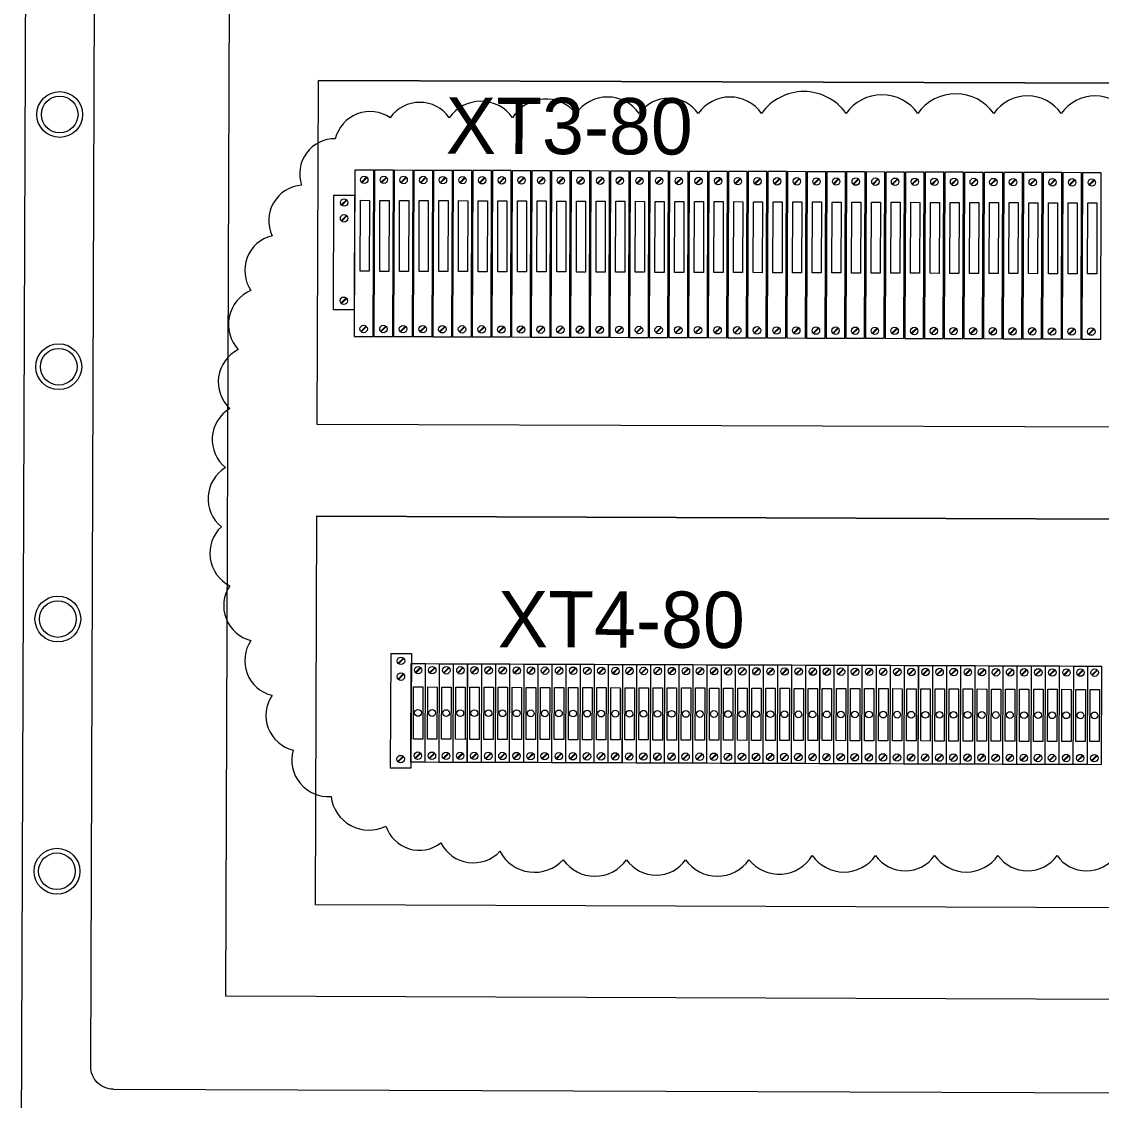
# Model space of a CAD drawing. Header units: millimetres. Extents: x 32721 to 103787, y 57624 to 127312.
# Drawn here: x 42844.7 to 43082.6, y 65146.8 to 65384.5 of the extents above; entities that cross this region are included whole.
import ezdxf

# ---------------------------------------------------------------- set-up
doc = ezdxf.new("R2010")
doc.units = ezdxf.units.MM
doc.header["$LTSCALE"] = 10
doc.layers.add('1轮廓实线层', color=7, linetype='Continuous', lineweight=18)
doc.layers.add('6文字层', color=3, linetype='Continuous', lineweight=18)
doc.styles.add('样式 1', font='SIMYOU.TTF', dxfattribs={"width": 0.75})

msp = doc.modelspace()

# ---------------------------------------------------------------- linework, layer by layer
at = {"layer": '1轮廓实线层'}
for p, q in [((42889.69, 65169.7), (42890.89, 65502.52)), ((42909.86, 65295.74), (42910.13, 65371.55)), ((43285.87, 65370.2), (42910.13, 65371.55)), ((42910.13, 65371.55), (43488.54, 65369.46)), ((43285.6, 65294.38), (42909.86, 65295.74)), ((43488.27, 65293.65), (42909.86, 65295.74)), ((42909.48, 65189.84), (42909.78, 65275.52)), ((43285.53, 65274.17), (42909.78, 65275.52)), ((42909.78, 65275.52), (43488.19, 65273.44)), ((43487.88, 65187.75), (42909.48, 65189.84)), ((43507.52, 65167.47), (42889.69, 65169.7)), ((42864.96, 65149.2), (43532.1, 65146.79))]:
    msp.add_line(p, q, dxfattribs=at)
at = {"layer": '1轮廓实线层', "lineweight": 13}
for p, q in [((42918.14, 65351.78), (42918.01, 65315.14)), ((42922.28, 65351.76), (42918.14, 65351.78)), ((42922.15, 65315.12), (42922.28, 65351.76)), ((42922.47, 65351.76), (42922.34, 65315.12)), ((42926.61, 65351.75), (42922.47, 65351.76)), ((42926.48, 65315.11), (42926.61, 65351.75)), ((42926.8, 65351.75), (42926.67, 65315.11)), ((42930.95, 65351.73), (42926.8, 65351.75)), ((42930.81, 65315.09), (42930.95, 65351.73)), ((42931.13, 65351.73), (42931, 65315.09)), ((42935.28, 65351.72), (42931.13, 65351.73)), ((42935.14, 65315.08), (42935.28, 65351.72)), ((42935.46, 65351.72), (42935.33, 65315.07)), ((42939.61, 65351.7), (42935.46, 65351.72)), ((42939.48, 65315.06), (42939.61, 65351.7)), ((42939.8, 65351.7), (42939.66, 65315.06)), ((42943.94, 65351.69), (42939.8, 65351.7)), ((42943.81, 65315.04), (42943.94, 65351.69)), ((42944.13, 65351.69), (42944, 65315.04)), ((42948.27, 65351.67), (42944.13, 65351.69)), ((42948.14, 65315.03), (42948.27, 65351.67)), ((42948.46, 65351.67), (42948.33, 65315.03)), ((42952.6, 65351.66), (42948.46, 65351.67)), ((42952.47, 65315.01), (42952.6, 65351.66)), ((42952.79, 65351.65), (42952.66, 65315.01)), ((42956.93, 65351.64), (42952.79, 65351.65)), ((42956.8, 65315), (42956.93, 65351.64)), ((42957.12, 65351.64), (42956.99, 65315)), ((42961.27, 65351.62), (42957.12, 65351.64)), ((42961.13, 65314.98), (42961.27, 65351.62)), ((42961.45, 65351.62), (42961.32, 65314.98)), ((42965.6, 65351.61), (42961.45, 65351.62)), ((42965.47, 65314.97), (42965.6, 65351.61)), ((42965.79, 65351.61), (42965.65, 65314.97)), ((42969.93, 65351.59), (42965.79, 65351.61)), ((42969.8, 65314.95), (42969.93, 65351.59)), ((42970.12, 65351.59), (42969.98, 65314.95)), ((42974.26, 65351.58), (42970.12, 65351.59)), ((42974.13, 65314.93), (42974.26, 65351.58)), ((42974.45, 65351.58), (42974.32, 65314.93)), ((42978.59, 65351.56), (42974.45, 65351.58)), ((42978.46, 65314.92), (42978.59, 65351.56)), ((42978.78, 65351.56), (42978.65, 65314.92)), ((42982.92, 65351.55), (42978.78, 65351.56)), ((42982.79, 65314.9), (42982.92, 65351.55)), ((42983.11, 65351.55), (42982.98, 65314.9)), ((42987.26, 65351.53), (42983.11, 65351.55)), ((42987.12, 65314.89), (42987.26, 65351.53)), ((42987.44, 65351.53), (42987.31, 65314.89)), ((42991.59, 65351.51), (42987.44, 65351.53)), ((42991.46, 65314.87), (42991.59, 65351.51)), ((42991.77, 65351.51), (42991.64, 65314.87)), ((42995.92, 65351.5), (42991.77, 65351.51)), ((42995.79, 65314.86), (42995.92, 65351.5)), ((42996.11, 65351.5), (42995.97, 65314.86)), ((43000.25, 65351.48), (42996.11, 65351.5)), ((43000.12, 65314.84), (43000.25, 65351.48)), ((43000.44, 65351.48), (43000.31, 65314.84)), ((43004.58, 65351.47), (43000.44, 65351.48)), ((43004.45, 65314.83), (43004.58, 65351.47)), ((43004.77, 65351.47), (43004.64, 65314.82)), ((43008.91, 65351.45), (43004.77, 65351.47)), ((43008.78, 65314.81), (43008.91, 65351.45)), ((43009.1, 65351.45), (43008.97, 65314.81)), ((43013.25, 65351.44), (43009.1, 65351.45)), ((43013.11, 65314.79), (43013.25, 65351.44)), ((43013.43, 65351.44), (43013.3, 65314.79)), ((43017.58, 65351.42), (43013.43, 65351.44)), ((43017.44, 65314.78), (43017.58, 65351.42)), ((43017.76, 65351.42), (43017.63, 65314.78)), ((43021.91, 65351.4), (43017.76, 65351.42)), ((43021.78, 65314.76), (43021.91, 65351.4)), ((43022.1, 65351.4), (43021.96, 65314.76)), ((43026.24, 65351.39), (43022.1, 65351.4)), ((43026.11, 65314.75), (43026.24, 65351.39)), ((43026.43, 65351.39), (43026.29, 65314.75)), ((43030.57, 65351.37), (43026.43, 65351.39)), ((43030.44, 65314.73), (43030.57, 65351.37)), ((43030.76, 65351.37), (43030.63, 65314.73)), ((43034.9, 65351.36), (43030.76, 65351.37)), ((43034.77, 65314.72), (43034.9, 65351.36)), ((43035.09, 65351.36), (43034.96, 65314.72)), ((43039.23, 65351.34), (43035.09, 65351.36)), ((43039.1, 65314.7), (43039.23, 65351.34)), ((43039.42, 65351.34), (43039.29, 65314.7)), ((43043.57, 65351.33), (43039.42, 65351.34)), ((43043.43, 65314.68), (43043.57, 65351.33)), ((43043.75, 65351.33), (43043.62, 65314.68)), ((43047.9, 65351.31), (43043.75, 65351.33)), ((43047.77, 65314.67), (43047.9, 65351.31)), ((43048.09, 65351.31), (43047.95, 65314.67)), ((43052.23, 65351.3), (43048.09, 65351.31)), ((43052.1, 65314.65), (43052.23, 65351.3)), ((43052.42, 65351.29), (43052.28, 65314.65)), ((43056.56, 65351.28), (43052.42, 65351.29)), ((43056.43, 65314.64), (43056.56, 65351.28)), ((43056.75, 65351.28), (43056.62, 65314.64)), ((43060.89, 65351.26), (43056.75, 65351.28)), ((43060.76, 65314.62), (43060.89, 65351.26)), ((43061.08, 65351.26), (43060.95, 65314.62)), ((43065.22, 65351.25), (43061.08, 65351.26)), ((43065.09, 65314.61), (43065.22, 65351.25)), ((43065.41, 65351.25), (43065.28, 65314.61)), ((43069.56, 65351.23), (43065.41, 65351.25)), ((43069.42, 65314.59), (43069.56, 65351.23)), ((43069.78, 65351.23), (43069.64, 65314.59)), ((43073.92, 65351.22), (43069.78, 65351.23)), ((43073.79, 65314.58), (43073.92, 65351.22)), ((43074.11, 65351.22), (43073.97, 65314.57)), ((43078.25, 65351.2), (43074.11, 65351.22)), ((43078.12, 65314.56), (43078.25, 65351.2)), ((43078.44, 65351.2), (43078.31, 65314.56)), ((43082.58, 65351.19), (43078.44, 65351.2)), ((43082.45, 65314.54), (43082.58, 65351.19)), ((42919.57, 65349.12), (42920.73, 65350.27)), ((42919.67, 65349.01), (42920.84, 65350.17)), ((42923.9, 65349.1), (42925.07, 65350.26)), ((42924, 65349), (42925.17, 65350.15)), ((42928.23, 65349.08), (42929.4, 65350.24)), ((42928.33, 65348.98), (42929.5, 65350.14)), ((42932.56, 65349.07), (42933.73, 65350.23)), ((42932.67, 65348.97), (42933.83, 65350.12)), ((42936.9, 65349.05), (42938.06, 65350.21)), ((42937, 65348.95), (42938.16, 65350.11)), ((42941.23, 65349.04), (42942.39, 65350.19)), ((42941.33, 65348.93), (42942.49, 65350.09)), ((42945.56, 65349.02), (42946.72, 65350.18)), ((42945.66, 65348.92), (42946.83, 65350.08)), ((42949.89, 65349.01), (42951.06, 65350.16)), ((42949.99, 65348.9), (42951.16, 65350.06)), ((42954.22, 65348.99), (42955.39, 65350.15)), ((42954.32, 65348.89), (42955.49, 65350.05)), ((42958.55, 65348.97), (42959.72, 65350.13)), ((42958.65, 65348.87), (42959.82, 65350.03)), ((42962.88, 65348.96), (42964.05, 65350.12)), ((42962.99, 65348.86), (42964.15, 65350.01)), ((42967.22, 65348.94), (42968.38, 65350.1)), ((42967.32, 65348.84), (42968.48, 65350)), ((42971.55, 65348.93), (42972.71, 65350.08)), ((42971.65, 65348.83), (42972.82, 65349.98)), ((42975.88, 65348.91), (42977.05, 65350.07)), ((42975.98, 65348.81), (42977.15, 65349.97)), ((42980.21, 65348.9), (42981.38, 65350.05)), ((42980.31, 65348.79), (42981.48, 65349.95)), ((42984.54, 65348.88), (42985.71, 65350.04)), ((42984.64, 65348.78), (42985.81, 65349.94)), ((42988.87, 65348.87), (42990.04, 65350.02)), ((42988.98, 65348.76), (42990.14, 65349.92)), ((42993.21, 65348.85), (42994.37, 65350.01)), ((42993.31, 65348.75), (42994.47, 65349.9)), ((42997.54, 65348.83), (42998.7, 65349.99)), ((42997.64, 65348.73), (42998.8, 65349.89)), ((43001.87, 65348.82), (43003.03, 65349.98)), ((43001.97, 65348.72), (43003.14, 65349.87)), ((43006.2, 65348.8), (43007.37, 65349.96)), ((43006.3, 65348.7), (43007.47, 65349.86)), ((43010.53, 65348.79), (43011.7, 65349.94)), ((43010.63, 65348.68), (43011.8, 65349.84)), ((43014.86, 65348.77), (43016.03, 65349.93)), ((43014.97, 65348.67), (43016.13, 65349.83)), ((43019.2, 65348.76), (43020.36, 65349.91)), ((43019.3, 65348.65), (43020.46, 65349.81)), ((43023.53, 65348.74), (43024.69, 65349.9)), ((43023.63, 65348.64), (43024.79, 65349.8)), ((43027.86, 65348.72), (43029.02, 65349.88)), ((43027.96, 65348.62), (43029.13, 65349.78)), ((43032.19, 65348.71), (43033.36, 65349.87)), ((43032.29, 65348.61), (43033.46, 65349.76)), ((43036.52, 65348.69), (43037.69, 65349.85)), ((43036.62, 65348.59), (43037.79, 65349.75)), ((43040.85, 65348.68), (43042.02, 65349.83)), ((43040.95, 65348.58), (43042.12, 65349.73)), ((43045.18, 65348.66), (43046.35, 65349.82)), ((43045.29, 65348.56), (43046.45, 65349.72)), ((43049.52, 65348.65), (43050.68, 65349.8)), ((43049.62, 65348.54), (43050.78, 65349.7)), ((43053.85, 65348.63), (43055.01, 65349.79)), ((43053.95, 65348.53), (43055.11, 65349.69)), ((43058.18, 65348.61), (43059.35, 65349.77)), ((43058.28, 65348.51), (43059.45, 65349.67)), ((43062.51, 65348.6), (43063.68, 65349.76)), ((43062.61, 65348.5), (43063.78, 65349.65)), ((43066.84, 65348.58), (43068.01, 65349.74)), ((43066.94, 65348.48), (43068.11, 65349.64)), ((43071.21, 65348.57), (43072.37, 65349.73)), ((43071.31, 65348.47), (43072.47, 65349.62)), ((43075.54, 65348.55), (43076.7, 65349.71)), ((43075.64, 65348.45), (43076.81, 65349.61)), ((43079.87, 65348.54), (43081.04, 65349.69)), ((43079.97, 65348.43), (43081.14, 65349.59)), ((42913.41, 65321), (42913.5, 65346.27)), ((42913.5, 65346.27), (42918.05, 65346.25)), ((42918.05, 65346.25), (42917.96, 65320.98)), ((42915.14, 65344.11), (42916.3, 65345.26)), ((42915.24, 65344), (42916.4, 65345.16)), ((42915.12, 65340.63), (42916.29, 65341.79)), ((42915.23, 65340.53), (42916.39, 65341.69)), ((42915.06, 65322.46), (42916.22, 65323.62)), ((42915.16, 65322.36), (42916.33, 65323.52)), ((42917.96, 65320.98), (42913.41, 65321)), ((42919.45, 65316.24), (42920.62, 65317.4)), ((42919.55, 65316.14), (42920.72, 65317.3)), ((42923.78, 65316.23), (42924.95, 65317.38)), ((42923.88, 65316.13), (42925.05, 65317.28)), ((42928.11, 65316.21), (42929.28, 65317.37)), ((42928.21, 65316.11), (42929.38, 65317.27)), ((42932.44, 65316.2), (42933.61, 65317.35)), ((42932.55, 65316.09), (42933.71, 65317.25)), ((42936.78, 65316.18), (42937.94, 65317.34)), ((42936.88, 65316.08), (42938.04, 65317.24)), ((42941.11, 65316.16), (42942.27, 65317.32)), ((42945.44, 65316.15), (42946.61, 65317.31)), ((42949.77, 65316.13), (42950.94, 65317.29)), ((42954.1, 65316.12), (42955.27, 65317.28)), ((42958.43, 65316.1), (42959.6, 65317.26)), ((42962.77, 65316.09), (42963.93, 65317.24)), ((42918.01, 65315.14), (42922.15, 65315.12)), ((42922.34, 65315.12), (42926.48, 65315.11)), ((42926.67, 65315.11), (42930.81, 65315.09)), ((42931, 65315.09), (42935.14, 65315.08)), ((42935.33, 65315.07), (42939.48, 65315.06)), ((42939.66, 65315.06), (42943.81, 65315.04)), ((42941.21, 65316.06), (42942.38, 65317.22)), ((42944, 65315.04), (42948.14, 65315.03)), ((42945.54, 65316.05), (42946.71, 65317.2)), ((42948.33, 65315.03), (42952.47, 65315.01)), ((42949.87, 65316.03), (42951.04, 65317.19)), ((42952.66, 65315.01), (42956.8, 65315)), ((42954.2, 65316.02), (42955.37, 65317.17)), ((42956.99, 65315), (42961.13, 65314.98)), ((42958.54, 65316), (42959.7, 65317.16)), ((42961.32, 65314.98), (42965.47, 65314.97)), ((42962.87, 65315.98), (42964.03, 65317.14)), ((42965.65, 65314.97), (42969.8, 65314.95)), ((42967.1, 65316.07), (42968.26, 65317.23)), ((42967.2, 65315.97), (42968.36, 65317.13)), ((42969.98, 65314.95), (42974.13, 65314.93)), ((42971.43, 65316.06), (42972.59, 65317.21)), ((42971.53, 65315.95), (42972.7, 65317.11)), ((42974.32, 65314.93), (42978.46, 65314.92)), ((42975.76, 65316.04), (42976.93, 65317.2)), ((42975.86, 65315.94), (42977.03, 65317.09)), ((42978.65, 65314.92), (42982.79, 65314.9)), ((42980.09, 65316.02), (42981.26, 65317.18)), ((42980.19, 65315.92), (42981.36, 65317.08)), ((42982.98, 65314.9), (42987.12, 65314.89)), ((42984.42, 65316.01), (42985.59, 65317.17)), ((42984.53, 65315.91), (42985.69, 65317.06)), ((42987.31, 65314.89), (42991.46, 65314.87)), ((42988.76, 65315.99), (42989.92, 65317.15)), ((42988.86, 65315.89), (42990.02, 65317.05)), ((42991.64, 65314.87), (42995.79, 65314.86)), ((42993.09, 65315.98), (42994.25, 65317.13)), ((42993.19, 65315.87), (42994.35, 65317.03)), ((42995.97, 65314.86), (43000.12, 65314.84)), ((42997.42, 65315.96), (42998.58, 65317.12)), ((42997.52, 65315.86), (42998.69, 65317.02)), ((43001.75, 65315.95), (43002.92, 65317.1)), ((43001.85, 65315.84), (43003.02, 65317)), ((43006.08, 65315.93), (43007.25, 65317.09)), ((43006.18, 65315.83), (43007.35, 65316.99)), ((43010.41, 65315.91), (43011.58, 65317.07)), ((43010.51, 65315.81), (43011.68, 65316.97)), ((43014.74, 65315.9), (43015.91, 65317.06)), ((43014.85, 65315.8), (43016.01, 65316.95)), ((43019.08, 65315.88), (43020.24, 65317.04)), ((43019.18, 65315.78), (43020.34, 65316.94)), ((43023.41, 65315.87), (43024.57, 65317.02)), ((43023.51, 65315.77), (43024.68, 65316.92)), ((43027.74, 65315.85), (43028.91, 65317.01)), ((43027.84, 65315.75), (43029.01, 65316.91)), ((43032.07, 65315.84), (43033.24, 65316.99)), ((43032.17, 65315.73), (43033.34, 65316.89)), ((43036.4, 65315.82), (43037.57, 65316.98)), ((43036.5, 65315.72), (43037.67, 65316.88)), ((43040.73, 65315.81), (43041.9, 65316.96)), ((43040.84, 65315.7), (43042, 65316.86)), ((43045.07, 65315.79), (43046.23, 65316.95)), ((43045.17, 65315.69), (43046.33, 65316.84)), ((43049.4, 65315.77), (43050.56, 65316.93)), ((43049.5, 65315.67), (43050.66, 65316.83)), ((43053.73, 65315.76), (43054.89, 65316.92)), ((43053.83, 65315.66), (43055, 65316.81)), ((43058.06, 65315.74), (43059.23, 65316.9)), ((43058.16, 65315.64), (43059.33, 65316.8)), ((43062.39, 65315.73), (43063.56, 65316.88)), ((43062.49, 65315.62), (43063.66, 65316.78)), ((43066.72, 65315.71), (43067.89, 65316.87)), ((43066.83, 65315.61), (43067.99, 65316.77)), ((43071.09, 65315.7), (43072.25, 65316.85)), ((43071.19, 65315.59), (43072.35, 65316.75)), ((43075.42, 65315.68), (43076.58, 65316.84)), ((43075.52, 65315.58), (43076.69, 65316.73)), ((43079.75, 65315.66), (43080.92, 65316.82)), ((43079.85, 65315.56), (43081.02, 65316.72)), ((43000.31, 65314.84), (43004.45, 65314.83)), ((43004.64, 65314.82), (43008.78, 65314.81)), ((43008.97, 65314.81), (43013.11, 65314.79)), ((43013.3, 65314.79), (43017.44, 65314.78)), ((43017.63, 65314.78), (43021.78, 65314.76)), ((43021.96, 65314.76), (43026.11, 65314.75)), ((43026.29, 65314.75), (43030.44, 65314.73)), ((43030.63, 65314.73), (43034.77, 65314.72)), ((43034.96, 65314.72), (43039.1, 65314.7)), ((43039.29, 65314.7), (43043.43, 65314.68)), ((43043.62, 65314.68), (43047.77, 65314.67)), ((43047.95, 65314.67), (43052.1, 65314.65)), ((43052.28, 65314.65), (43056.43, 65314.64)), ((43056.62, 65314.64), (43060.76, 65314.62)), ((43060.95, 65314.62), (43065.09, 65314.61)), ((43065.28, 65314.61), (43069.42, 65314.59)), ((43069.64, 65314.59), (43073.79, 65314.58)), ((43073.97, 65314.57), (43078.12, 65314.56)), ((43078.31, 65314.56), (43082.45, 65314.54)), ((42926.03, 65245.26), (42925.94, 65219.99)), ((42926.03, 65245.26), (42930.58, 65245.24)), ((42927.66, 65243.1), (42928.83, 65244.25)), ((42927.76, 65242.99), (42928.93, 65244.15)), ((42930.58, 65245.24), (42930.48, 65219.97)), ((42930.49, 65221.29), (42930.57, 65243.02)), ((42930.57, 65243.02), (42933.6, 65243.01)), ((42931.44, 65241.04), (42932.61, 65242.2)), ((42931.55, 65240.94), (42932.71, 65242.1)), ((42933.6, 65243.01), (42933.52, 65221.28)), ((42933.59, 65221.28), (42933.67, 65243.01)), ((42933.67, 65243.01), (42936.7, 65243)), ((42934.55, 65241.03), (42935.72, 65242.19)), ((42934.65, 65240.93), (42935.82, 65242.09)), ((42936.7, 65243), (42936.63, 65221.26)), ((42936.7, 65221.26), (42936.78, 65243)), ((42936.78, 65243), (42939.81, 65242.99)), ((42937.65, 65241.02), (42938.82, 65242.18)), ((42937.76, 65240.92), (42938.92, 65242.08)), ((42939.81, 65242.99), (42939.73, 65221.25)), ((42939.8, 65221.25), (42939.88, 65242.99)), ((42939.88, 65242.99), (42942.91, 65242.97)), ((42940.76, 65241.01), (42941.93, 65242.17)), ((42940.86, 65240.91), (42942.03, 65242.07)), ((42942.91, 65242.97), (42942.84, 65221.24)), ((42942.91, 65221.24), (42942.99, 65242.97)), ((42942.99, 65242.97), (42946.02, 65242.96)), ((42943.86, 65241), (42945.03, 65242.16)), ((42943.97, 65240.9), (42945.13, 65242.05)), ((42946.02, 65242.96), (42945.94, 65221.23)), ((42946.01, 65221.23), (42946.09, 65242.96)), ((42946.09, 65242.96), (42949.12, 65242.95)), ((42946.97, 65240.99), (42948.14, 65242.15)), ((42947.07, 65240.89), (42948.24, 65242.04)), ((42949.12, 65242.95), (42949.05, 65221.22)), ((42949.12, 65221.22), (42949.2, 65242.95)), ((42949.2, 65242.95), (42952.23, 65242.94)), ((42950.07, 65240.98), (42951.24, 65242.13)), ((42950.18, 65240.87), (42951.34, 65242.03)), ((42952.23, 65242.94), (42952.15, 65221.21)), ((42952.22, 65221.21), (42952.3, 65242.94)), ((42952.3, 65242.94), (42955.33, 65242.93)), ((42953.18, 65240.97), (42954.35, 65242.12)), ((42953.28, 65240.86), (42954.45, 65242.02)), ((42955.33, 65242.93), (42955.26, 65221.2)), ((42955.33, 65221.2), (42955.41, 65242.93)), ((42955.41, 65242.93), (42958.44, 65242.92)), ((42956.28, 65240.95), (42957.45, 65242.11)), ((42956.39, 65240.85), (42957.55, 65242.01)), ((42958.44, 65242.92), (42958.36, 65221.19)), ((42958.43, 65221.19), (42958.51, 65242.92)), ((42958.51, 65242.92), (42961.54, 65242.91)), ((42959.39, 65240.94), (42960.56, 65242.1)), ((42959.49, 65240.84), (42960.66, 65242)), ((42961.54, 65242.91), (42961.47, 65221.17)), ((42961.54, 65221.17), (42961.62, 65242.91)), ((42961.62, 65242.91), (42964.65, 65242.9)), ((42962.49, 65240.93), (42963.66, 65242.09)), ((42962.6, 65240.83), (42963.76, 65241.99)), ((42964.65, 65242.9), (42964.57, 65221.16)), ((42964.64, 65221.16), (42964.72, 65242.9)), ((42964.72, 65242.9), (42967.75, 65242.88)), ((42965.6, 65240.92), (42966.77, 65242.08)), ((42965.7, 65240.82), (42966.87, 65241.98)), ((42967.75, 65242.88), (42967.68, 65221.15)), ((42967.75, 65221.15), (42967.83, 65242.88)), ((42967.83, 65242.88), (42970.86, 65242.87)), ((42968.7, 65240.91), (42969.87, 65242.07)), ((42968.81, 65240.81), (42969.97, 65241.96)), ((42970.86, 65242.87), (42970.78, 65221.14)), ((42970.85, 65221.14), (42970.93, 65242.87)), ((42970.93, 65242.87), (42973.96, 65242.86)), ((42971.81, 65240.9), (42972.98, 65242.06)), ((42971.91, 65240.8), (42973.08, 65241.95)), ((42973.96, 65242.86), (42973.89, 65221.13)), ((42973.96, 65221.13), (42974.04, 65242.86)), ((42974.04, 65242.86), (42977.07, 65242.85)), ((42974.91, 65240.89), (42976.08, 65242.04)), ((42975.02, 65240.78), (42976.18, 65241.94)), ((42977.07, 65242.85), (42976.99, 65221.12)), ((42977.06, 65221.12), (42977.14, 65242.85)), ((42977.14, 65242.85), (42980.17, 65242.84)), ((42978.02, 65240.88), (42979.19, 65242.03)), ((42978.12, 65240.77), (42979.29, 65241.93)), ((42980.17, 65242.84), (42980.1, 65221.11)), ((42980.17, 65221.11), (42980.25, 65242.84)), ((42980.25, 65242.84), (42983.28, 65242.83)), ((42981.12, 65240.86), (42982.29, 65242.02)), ((42981.23, 65240.76), (42982.39, 65241.92)), ((42983.28, 65242.83), (42983.2, 65221.1)), ((42983.27, 65221.1), (42983.35, 65242.83)), ((42983.35, 65242.83), (42986.38, 65242.82)), ((42984.23, 65240.85), (42985.4, 65242.01)), ((42984.33, 65240.75), (42985.5, 65241.91)), ((42986.38, 65242.82), (42986.31, 65221.08)), ((42986.38, 65221.08), (42986.46, 65242.82)), ((42986.46, 65242.82), (42989.49, 65242.81)), ((42987.33, 65240.84), (42988.5, 65242)), ((42987.44, 65240.74), (42988.6, 65241.9)), ((42989.49, 65242.81), (42989.41, 65221.07)), ((42989.48, 65221.07), (42989.56, 65242.81)), ((42989.56, 65242.81), (42992.59, 65242.79)), ((42990.44, 65240.83), (42991.61, 65241.99)), ((42990.54, 65240.73), (42991.71, 65241.89)), ((42992.59, 65242.79), (42992.52, 65221.06)), ((42992.59, 65221.06), (42992.67, 65242.79)), ((42992.59, 65221.06), (42992.67, 65242.79)), ((42992.67, 65242.79), (42995.7, 65242.78)), ((42993.54, 65240.82), (42994.71, 65241.98)), ((42993.65, 65240.72), (42994.81, 65241.87)), ((42995.7, 65242.78), (42995.62, 65221.05)), ((42995.69, 65221.05), (42995.77, 65242.78)), ((42995.77, 65242.78), (42998.8, 65242.77)), ((42996.65, 65240.81), (42997.82, 65241.97)), ((42996.75, 65240.71), (42997.92, 65241.86)), ((42998.8, 65242.77), (42998.73, 65221.04)), ((42998.8, 65221.04), (42998.88, 65242.77)), ((42998.88, 65242.77), (43001.91, 65242.76)), ((42999.75, 65240.8), (43000.92, 65241.95)), ((42999.86, 65240.7), (43001.02, 65241.85)), ((43001.91, 65242.76), (43001.83, 65221.03)), ((43001.9, 65221.03), (43001.98, 65242.76)), ((43001.98, 65242.76), (43005.01, 65242.75)), ((43002.86, 65240.79), (43004.03, 65241.94)), ((43002.96, 65240.68), (43004.13, 65241.84)), ((43005.01, 65242.75), (43004.94, 65221.02)), ((43005.01, 65221.02), (43005.09, 65242.75)), ((43005.09, 65242.75), (43008.12, 65242.74)), ((43005.96, 65240.77), (43007.13, 65241.93)), ((43006.07, 65240.67), (43007.23, 65241.83)), ((43008.12, 65242.74), (43008.04, 65221.01)), ((43008.11, 65221.01), (43008.19, 65242.74)), ((43008.19, 65242.74), (43011.22, 65242.73)), ((43009.07, 65240.76), (43010.24, 65241.92)), ((43009.17, 65240.66), (43010.34, 65241.82)), ((43011.22, 65242.73), (43011.15, 65221)), ((43011.22, 65220.99), (43011.3, 65242.73)), ((43011.3, 65242.73), (43014.33, 65242.72)), ((43012.17, 65240.75), (43013.34, 65241.91)), ((43012.28, 65240.65), (43013.44, 65241.81)), ((43014.33, 65242.72), (43014.25, 65220.98)), ((43014.32, 65220.98), (43014.4, 65242.72)), ((43014.4, 65242.72), (43017.43, 65242.71)), ((43015.28, 65240.74), (43016.45, 65241.9)), ((43015.38, 65240.64), (43016.55, 65241.8)), ((43017.43, 65242.71), (43017.36, 65220.97)), ((43017.43, 65220.97), (43017.51, 65242.71)), ((43017.51, 65242.71), (43020.54, 65242.69)), ((43018.38, 65240.73), (43019.55, 65241.89)), ((43018.49, 65240.63), (43019.65, 65241.79)), ((43020.54, 65242.69), (43020.46, 65220.96)), ((43020.53, 65220.96), (43020.61, 65242.69)), ((43020.61, 65242.69), (43023.64, 65242.68)), ((43021.49, 65240.72), (43022.66, 65241.88)), ((43021.59, 65240.62), (43022.76, 65241.77)), ((43023.64, 65242.68), (43023.57, 65220.95)), ((43023.64, 65220.95), (43023.72, 65242.68)), ((43023.72, 65242.68), (43026.75, 65242.67)), ((43024.59, 65240.71), (43025.76, 65241.87)), ((43024.7, 65240.61), (43025.86, 65241.76)), ((43026.75, 65242.67), (43026.67, 65220.94)), ((43026.74, 65220.94), (43026.82, 65242.67)), ((43026.82, 65242.67), (43029.85, 65242.66)), ((43027.7, 65240.7), (43028.87, 65241.85)), ((43027.8, 65240.59), (43028.97, 65241.75)), ((43029.85, 65242.66), (43029.78, 65220.93)), ((43029.85, 65220.93), (43029.93, 65242.66)), ((43029.93, 65242.66), (43032.96, 65242.65)), ((43030.8, 65240.69), (43031.97, 65241.84)), ((43030.91, 65240.58), (43032.07, 65241.74)), ((43032.96, 65242.65), (43032.88, 65220.92)), ((43032.95, 65220.92), (43033.03, 65242.65)), ((43033.03, 65242.65), (43036.06, 65242.64)), ((43033.91, 65240.67), (43035.08, 65241.83)), ((43034.01, 65240.57), (43035.18, 65241.73)), ((43036.06, 65242.64), (43035.99, 65220.91)), ((43036.06, 65220.91), (43036.14, 65242.64)), ((43036.14, 65242.64), (43039.17, 65242.63)), ((43037.01, 65240.66), (43038.18, 65241.82)), ((43037.12, 65240.56), (43038.28, 65241.72)), ((43039.17, 65242.63), (43039.09, 65220.89)), ((43039.16, 65220.89), (43039.24, 65242.63)), ((43039.24, 65242.63), (43042.27, 65242.62)), ((43040.12, 65240.65), (43041.29, 65241.81)), ((43040.22, 65240.55), (43041.39, 65241.71)), ((43042.27, 65242.62), (43042.2, 65220.88)), ((43042.27, 65220.88), (43042.35, 65242.62)), ((43042.35, 65242.62), (43045.38, 65242.6)), ((43043.22, 65240.64), (43044.39, 65241.8)), ((43043.33, 65240.54), (43044.49, 65241.7)), ((43045.38, 65242.6), (43045.3, 65220.87)), ((43045.37, 65220.87), (43045.45, 65242.6)), ((43045.45, 65242.6), (43048.48, 65242.59)), ((43046.33, 65240.63), (43047.5, 65241.79)), ((43046.43, 65240.53), (43047.6, 65241.68)), ((43048.48, 65242.59), (43048.41, 65220.86)), ((43048.48, 65220.86), (43048.56, 65242.59)), ((43048.56, 65242.59), (43051.59, 65242.58)), ((43049.43, 65240.62), (43050.6, 65241.78)), ((43049.54, 65240.52), (43050.7, 65241.67)), ((43051.59, 65242.58), (43051.51, 65220.85)), ((43051.58, 65220.85), (43051.66, 65242.58)), ((43051.66, 65242.58), (43054.69, 65242.57)), ((43052.54, 65240.61), (43053.71, 65241.76)), ((43052.64, 65240.5), (43053.81, 65241.66)), ((43054.69, 65242.57), (43054.62, 65220.84)), ((43054.69, 65220.84), (43054.77, 65242.57)), ((43054.69, 65220.84), (43054.77, 65242.57)), ((43054.77, 65242.57), (43057.8, 65242.56)), ((43055.64, 65240.6), (43056.81, 65241.75)), ((43055.75, 65240.49), (43056.91, 65241.65)), ((43057.8, 65242.56), (43057.72, 65220.83)), ((43057.79, 65220.83), (43057.87, 65242.56)), ((43057.87, 65242.56), (43060.9, 65242.55)), ((43058.75, 65240.58), (43059.92, 65241.74)), ((43058.85, 65240.48), (43060.02, 65241.64)), ((43060.9, 65242.55), (43060.83, 65220.82)), ((43060.9, 65220.82), (43060.98, 65242.55)), ((43060.98, 65242.55), (43064.01, 65242.54)), ((43061.85, 65240.57), (43063.02, 65241.73)), ((43061.96, 65240.47), (43063.12, 65241.63)), ((43064.01, 65242.54), (43063.93, 65220.8)), ((43064, 65220.8), (43064.08, 65242.54)), ((43064.08, 65242.54), (43067.11, 65242.53)), ((43064.96, 65240.56), (43066.13, 65241.72)), ((43065.06, 65240.46), (43066.23, 65241.62)), ((43067.11, 65242.53), (43067.04, 65220.79)), ((43067.11, 65220.79), (43067.19, 65242.53)), ((43067.19, 65242.53), (43070.22, 65242.51)), ((43068.06, 65240.55), (43069.23, 65241.71)), ((43068.17, 65240.45), (43069.33, 65241.61)), ((43070.22, 65242.51), (43070.14, 65220.78)), ((43070.21, 65220.78), (43070.29, 65242.51)), ((43070.29, 65242.51), (43073.32, 65242.5)), ((43071.17, 65240.54), (43072.34, 65241.7)), ((43071.27, 65240.44), (43072.44, 65241.59)), ((43073.32, 65242.5), (43073.25, 65220.77)), ((43073.32, 65220.77), (43073.4, 65242.5)), ((43073.4, 65242.5), (43076.43, 65242.49)), ((43074.27, 65240.53), (43075.44, 65241.69)), ((43074.38, 65240.43), (43075.54, 65241.58)), ((43076.43, 65242.49), (43076.35, 65220.76)), ((43076.42, 65220.76), (43076.5, 65242.49)), ((43076.5, 65242.49), (43079.53, 65242.48)), ((43077.38, 65240.52), (43078.55, 65241.67)), ((43077.48, 65240.41), (43078.65, 65241.57)), ((43079.53, 65242.48), (43079.46, 65220.75)), ((43079.53, 65220.75), (43079.61, 65242.48)), ((43079.61, 65242.48), (43082.64, 65242.47)), ((43080.48, 65240.51), (43081.65, 65241.66)), ((43080.59, 65240.4), (43081.75, 65241.56)), ((43082.64, 65242.47), (43082.56, 65220.74)), ((42927.65, 65239.62), (42928.81, 65240.78)), ((42927.75, 65239.52), (42928.92, 65240.68)), ((42927.58, 65221.45), (42928.75, 65222.61)), ((42927.68, 65221.35), (42928.85, 65222.51)), ((42931.38, 65222.19), (42932.54, 65223.35)), ((42931.48, 65222.09), (42932.64, 65223.25)), ((42934.48, 65222.18), (42935.65, 65223.34)), ((42934.58, 65222.08), (42935.75, 65223.24)), ((42937.59, 65222.17), (42938.75, 65223.33)), ((42937.69, 65222.07), (42938.85, 65223.23)), ((42940.69, 65222.16), (42941.86, 65223.32)), ((42940.79, 65222.06), (42941.96, 65223.22)), ((42943.8, 65222.15), (42944.96, 65223.31)), ((42943.9, 65222.05), (42945.06, 65223.21)), ((42946.9, 65222.14), (42948.07, 65223.3)), ((42947, 65222.04), (42948.17, 65223.19)), ((42950.01, 65222.13), (42951.17, 65223.28)), ((42950.11, 65222.03), (42951.27, 65223.18)), ((42953.11, 65222.12), (42954.28, 65223.27)), ((42953.21, 65222.01), (42954.38, 65223.17)), ((42956.22, 65222.11), (42957.38, 65223.26)), ((42956.32, 65222), (42957.48, 65223.16)), ((42959.32, 65222.09), (42960.49, 65223.25)), ((42959.42, 65221.99), (42960.59, 65223.15)), ((42962.43, 65222.08), (42963.59, 65223.24)), ((42962.53, 65221.98), (42963.69, 65223.14)), ((42965.53, 65222.07), (42966.7, 65223.23)), ((42965.63, 65221.97), (42966.8, 65223.13)), ((42968.64, 65222.06), (42969.8, 65223.22)), ((42968.74, 65221.96), (42969.9, 65223.12)), ((42971.74, 65222.05), (42972.91, 65223.21)), ((42971.84, 65221.95), (42973.01, 65223.1)), ((42974.85, 65222.04), (42976.01, 65223.2)), ((42974.95, 65221.94), (42976.11, 65223.09)), ((42977.95, 65222.03), (42979.12, 65223.18)), ((42978.05, 65221.92), (42979.22, 65223.08)), ((42981.06, 65222.02), (42982.22, 65223.17)), ((42981.16, 65221.91), (42982.32, 65223.07)), ((42984.16, 65222), (42985.33, 65223.16)), ((42984.26, 65221.9), (42985.43, 65223.06)), ((42987.27, 65221.99), (42988.43, 65223.15)), ((42987.37, 65221.89), (42988.53, 65223.05)), ((42990.37, 65221.98), (42991.54, 65223.14)), ((42990.47, 65221.88), (42991.64, 65223.04)), ((42993.48, 65221.97), (42994.64, 65223.13)), ((42993.58, 65221.87), (42994.74, 65223.03)), ((42996.58, 65221.96), (42997.75, 65223.12)), ((42996.68, 65221.86), (42997.85, 65223.01)), ((42999.69, 65221.95), (43000.85, 65223.11)), ((42999.79, 65221.85), (43000.95, 65223)), ((43002.79, 65221.94), (43003.96, 65223.09)), ((43002.89, 65221.83), (43004.06, 65222.99)), ((43005.9, 65221.93), (43007.06, 65223.08)), ((43006, 65221.82), (43007.16, 65222.98)), ((43009, 65221.91), (43010.17, 65223.07)), ((43009.1, 65221.81), (43010.27, 65222.97)), ((43012.11, 65221.9), (43013.27, 65223.06)), ((43012.21, 65221.8), (43013.37, 65222.96)), ((43015.21, 65221.89), (43016.38, 65223.05)), ((43015.31, 65221.79), (43016.48, 65222.95)), ((43018.32, 65221.88), (43019.48, 65223.04)), ((43018.42, 65221.78), (43019.58, 65222.94)), ((43021.42, 65221.87), (43022.59, 65223.03)), ((43021.52, 65221.77), (43022.69, 65222.92)), ((43024.53, 65221.86), (43025.69, 65223.02)), ((43024.63, 65221.76), (43025.79, 65222.91)), ((43027.63, 65221.85), (43028.8, 65223)), ((43027.73, 65221.75), (43028.9, 65222.9)), ((43030.74, 65221.84), (43031.9, 65222.99)), ((43030.84, 65221.73), (43032, 65222.89)), ((43033.84, 65221.82), (43035.01, 65222.98)), ((43033.94, 65221.72), (43035.11, 65222.88)), ((43036.95, 65221.81), (43038.11, 65222.97)), ((43037.05, 65221.71), (43038.21, 65222.87)), ((43040.05, 65221.8), (43041.22, 65222.96)), ((43040.15, 65221.7), (43041.32, 65222.86)), ((43043.16, 65221.79), (43044.32, 65222.95)), ((43043.26, 65221.69), (43044.42, 65222.85)), ((43046.26, 65221.78), (43047.43, 65222.94)), ((43046.36, 65221.68), (43047.53, 65222.84)), ((43049.37, 65221.77), (43050.53, 65222.93)), ((43049.47, 65221.67), (43050.63, 65222.82)), ((43052.47, 65221.76), (43053.64, 65222.91)), ((43052.57, 65221.66), (43053.74, 65222.81)), ((43055.58, 65221.75), (43056.74, 65222.9)), ((43055.68, 65221.64), (43056.84, 65222.8)), ((43058.68, 65221.74), (43059.85, 65222.89)), ((43058.78, 65221.63), (43059.95, 65222.79)), ((43061.79, 65221.72), (43062.95, 65222.88)), ((43061.89, 65221.62), (43063.05, 65222.78)), ((43064.89, 65221.71), (43066.06, 65222.87)), ((43064.99, 65221.61), (43066.16, 65222.77)), ((43068, 65221.7), (43069.16, 65222.86)), ((43068.1, 65221.6), (43069.26, 65222.76)), ((43071.1, 65221.69), (43072.27, 65222.85)), ((43071.2, 65221.59), (43072.37, 65222.75)), ((43074.21, 65221.68), (43075.37, 65222.84)), ((43074.31, 65221.58), (43075.47, 65222.73)), ((43077.31, 65221.67), (43078.48, 65222.83)), ((43077.41, 65221.57), (43078.58, 65222.72)), ((43080.42, 65221.66), (43081.58, 65222.81)), ((43080.52, 65221.55), (43081.68, 65222.71)), ((42930.48, 65219.97), (42925.94, 65219.99)), ((42933.52, 65221.28), (42930.49, 65221.29)), ((42936.63, 65221.26), (42933.59, 65221.28)), ((42939.73, 65221.25), (42936.7, 65221.26)), ((42942.84, 65221.24), (42939.8, 65221.25)), ((42945.94, 65221.23), (42942.91, 65221.24)), ((42949.05, 65221.22), (42946.01, 65221.23)), ((42952.15, 65221.21), (42949.12, 65221.22)), ((42955.26, 65221.2), (42952.22, 65221.21)), ((42958.36, 65221.19), (42955.33, 65221.2)), ((42961.47, 65221.17), (42958.43, 65221.19)), ((42964.57, 65221.16), (42961.54, 65221.17)), ((42967.68, 65221.15), (42964.64, 65221.16)), ((42970.78, 65221.14), (42967.75, 65221.15)), ((42973.89, 65221.13), (42970.85, 65221.14)), ((42976.99, 65221.12), (42973.96, 65221.13)), ((42980.1, 65221.11), (42977.06, 65221.12)), ((42983.2, 65221.1), (42980.17, 65221.11)), ((42986.31, 65221.08), (42983.27, 65221.1)), ((42989.41, 65221.07), (42986.38, 65221.08)), ((42992.52, 65221.06), (42989.48, 65221.07)), ((42995.62, 65221.05), (42992.59, 65221.06)), ((42998.73, 65221.04), (42995.69, 65221.05)), ((43001.83, 65221.03), (42998.8, 65221.04)), ((43004.94, 65221.02), (43001.9, 65221.03)), ((43008.04, 65221.01), (43005.01, 65221.02)), ((43011.15, 65221), (43008.11, 65221.01)), ((43014.25, 65220.98), (43011.22, 65220.99)), ((43017.36, 65220.97), (43014.32, 65220.98)), ((43020.46, 65220.96), (43017.43, 65220.97)), ((43023.57, 65220.95), (43020.53, 65220.96)), ((43026.67, 65220.94), (43023.64, 65220.95)), ((43029.78, 65220.93), (43026.74, 65220.94)), ((43032.88, 65220.92), (43029.85, 65220.93)), ((43035.99, 65220.91), (43032.95, 65220.92)), ((43039.09, 65220.89), (43036.06, 65220.91)), ((43042.2, 65220.88), (43039.16, 65220.89)), ((43045.3, 65220.87), (43042.27, 65220.88)), ((43048.41, 65220.86), (43045.37, 65220.87)), ((43051.51, 65220.85), (43048.48, 65220.86)), ((43054.62, 65220.84), (43051.58, 65220.85)), ((43057.72, 65220.83), (43054.69, 65220.84)), ((43060.83, 65220.82), (43057.79, 65220.83)), ((43063.93, 65220.8), (43060.9, 65220.82)), ((43067.04, 65220.79), (43064, 65220.8)), ((43070.14, 65220.78), (43067.11, 65220.79)), ((43073.25, 65220.77), (43070.21, 65220.78)), ((43076.35, 65220.76), (43073.32, 65220.77)), ((43079.46, 65220.75), (43076.42, 65220.76)), ((43082.56, 65220.74), (43079.53, 65220.75))]:
    msp.add_line(p, q, dxfattribs=at)
at = {"layer": '1轮廓实线层'}
for points in [[(43547.21, 65131.57), (42849.75, 65134.09, -0.414214), (42844.71, 65139.16), (42846.13, 65533.38, -0.414214), (42851.21, 65538.42)], [(42864.96, 65149.2, -0.414214), (42859.93, 65154.27), (42861.24, 65518.17, -0.414214), (42866.31, 65523.2)]]:
    msp.add_lwpolyline(points, format="xyb", dxfattribs=at)
msp.add_lwpolyline([(42909.86, 65295.74), (42910.13, 65371.55)], dxfattribs=at)
at = {"layer": '1轮廓实线层', "color": 1}
msp.add_lwpolyline([(43088.65, 65364.26, 0.520567), (43073.77, 65364.26, 0.520567), (43058.89, 65364.26, 0.520567), (43042.16, 65364.26, 0.520567), (43026.35, 65364.26, 0.520567), (43007.75, 65364.26, 0.520567), (42993.8, 65364.26, 0.520567), (42980.78, 65364.26, 0.520567), (42966.83, 65364.26, 0.520567), (42952.89, 65363.33, 0.520567), (42938.94, 65363.33, 0.520567), (42925.92, 65363.33, 0.520567), (42913.83, 65358.69, 0.520567), (42906.39, 65348.47, 0.520567), (42899.88, 65337.32, 0.520567), (42895.23, 65325.24, 0.520567), (42892.44, 65312.23, 0.520567), (42890.58, 65299.22, 0.520567), (42889.65, 65286.21, 0.520567), (42888.72, 65273.2, 0.520567), (42890.58, 65260.19, 0.520567), (42895.23, 65248.11, 0.520567), (42899.88, 65236.03, 0.520567), (42904.53, 65223.95, 0.520567), (42912.9, 65213.73, 0.520567), (42924.99, 65207.23, 0.520567), (42937.08, 65203.51, 0.520567), (42950.1, 65201.65, 0.520567), (42964.04, 65199.8, 0.520567), (42977.99, 65199.8, 0.520567), (42991.01, 65199.8, 0.520567), (43004.96, 65199.8, 0.520567), (43018.91, 65200.72, 0.520567), (43032.86, 65200.72, 0.520567), (43045.87, 65200.72, 0.520567), (43059.82, 65200.72, 0.520567), (43072.84, 65200.72, 0.520567), (43085.86, 65200.72, 0.520567)], format="xyb", dxfattribs=at)
at = {"layer": '1轮廓实线层', "lineweight": 13}
for points in [[(42919.34, 65345.13), (42921.33, 65345.12), (42921.27, 65329.48), (42919.28, 65329.49)], [(42923.67, 65345.11), (42925.66, 65345.11), (42925.6, 65329.47), (42923.61, 65329.47)], [(42928, 65345.1), (42929.99, 65345.09), (42929.94, 65329.45), (42927.94, 65329.46)], [(42932.33, 65345.08), (42934.32, 65345.07), (42934.27, 65329.43), (42932.27, 65329.44)], [(42936.66, 65345.07), (42938.66, 65345.06), (42938.6, 65329.42), (42936.61, 65329.43)], [(42940.99, 65345.05), (42942.99, 65345.04), (42942.93, 65329.4), (42940.94, 65329.41)], [(42945.33, 65345.04), (42947.32, 65345.03), (42947.26, 65329.39), (42945.27, 65329.39)], [(42949.66, 65345.02), (42951.65, 65345.01), (42951.59, 65329.37), (42949.6, 65329.38)], [(42953.99, 65345), (42955.98, 65345), (42955.93, 65329.36), (42953.93, 65329.36)], [(42958.32, 65344.99), (42960.31, 65344.98), (42960.26, 65329.34), (42958.26, 65329.35)], [(42962.65, 65344.97), (42964.65, 65344.97), (42964.59, 65329.33), (42962.6, 65329.33)], [(42966.98, 65344.96), (42968.98, 65344.95), (42968.92, 65329.31), (42966.93, 65329.32)], [(42971.32, 65344.94), (42973.31, 65344.93), (42973.25, 65329.29), (42971.26, 65329.3)], [(42975.65, 65344.93), (42977.64, 65344.92), (42977.58, 65329.28), (42975.59, 65329.29)], [(42979.98, 65344.91), (42981.97, 65344.9), (42981.92, 65329.26), (42979.92, 65329.27)], [(42984.31, 65344.89), (42986.3, 65344.89), (42986.25, 65329.25), (42984.25, 65329.25)], [(42988.64, 65344.88), (42990.64, 65344.87), (42990.58, 65329.23), (42988.58, 65329.24)], [(42992.97, 65344.86), (42994.97, 65344.86), (42994.91, 65329.22), (42992.92, 65329.22)], [(42997.3, 65344.85), (42999.3, 65344.84), (42999.24, 65329.2), (42997.25, 65329.21)], [(43001.64, 65344.83), (43003.63, 65344.82), (43003.57, 65329.18), (43001.58, 65329.19)], [(43005.97, 65344.82), (43007.96, 65344.81), (43007.9, 65329.17), (43005.91, 65329.18)], [(43010.3, 65344.8), (43012.29, 65344.79), (43012.24, 65329.15), (43010.24, 65329.16)], [(43014.63, 65344.78), (43016.62, 65344.78), (43016.57, 65329.14), (43014.57, 65329.14)], [(43018.96, 65344.77), (43020.96, 65344.76), (43020.9, 65329.12), (43018.91, 65329.13)], [(43023.29, 65344.75), (43025.29, 65344.75), (43025.23, 65329.11), (43023.24, 65329.11)], [(43027.63, 65344.74), (43029.62, 65344.73), (43029.56, 65329.09), (43027.57, 65329.1)], [(43031.96, 65344.72), (43033.95, 65344.72), (43033.89, 65329.07), (43031.9, 65329.08)], [(43036.29, 65344.71), (43038.28, 65344.7), (43038.23, 65329.06), (43036.23, 65329.07)], [(43040.62, 65344.69), (43042.61, 65344.68), (43042.56, 65329.04), (43040.56, 65329.05)], [(43044.95, 65344.68), (43046.95, 65344.67), (43046.89, 65329.03), (43044.9, 65329.04)], [(43049.28, 65344.66), (43051.28, 65344.65), (43051.22, 65329.01), (43049.23, 65329.02)], [(43053.61, 65344.64), (43055.61, 65344.64), (43055.55, 65329), (43053.56, 65329)], [(43057.95, 65344.63), (43059.94, 65344.62), (43059.88, 65328.98), (43057.89, 65328.99)], [(43062.28, 65344.61), (43064.27, 65344.61), (43064.22, 65328.97), (43062.22, 65328.97)], [(43066.61, 65344.6), (43068.6, 65344.59), (43068.55, 65328.95), (43066.55, 65328.96)], [(43070.97, 65344.58), (43072.97, 65344.57), (43072.91, 65328.93), (43070.92, 65328.94)], [(43075.31, 65344.57), (43077.3, 65344.56), (43077.24, 65328.92), (43075.25, 65328.93)], [(43079.64, 65344.55), (43081.63, 65344.54), (43081.57, 65328.9), (43079.58, 65328.91)], [(42931.07, 65237.88), (42933.13, 65237.87), (42933.09, 65226.37), (42931.03, 65226.38)], [(42934.18, 65237.87), (42936.24, 65237.86), (42936.2, 65226.36), (42934.13, 65226.36)], [(42937.28, 65237.85), (42939.34, 65237.85), (42939.3, 65226.35), (42937.24, 65226.35)], [(42940.39, 65237.84), (42942.45, 65237.84), (42942.41, 65226.33), (42940.34, 65226.34)], [(42943.49, 65237.83), (42945.55, 65237.82), (42945.51, 65226.32), (42943.45, 65226.33)], [(42946.6, 65237.82), (42948.66, 65237.81), (42948.62, 65226.31), (42946.55, 65226.32)], [(42949.7, 65237.81), (42951.76, 65237.8), (42951.72, 65226.3), (42949.66, 65226.31)], [(42952.81, 65237.8), (42954.87, 65237.79), (42954.83, 65226.29), (42952.76, 65226.3)], [(42955.91, 65237.79), (42957.97, 65237.78), (42957.93, 65226.28), (42955.87, 65226.29)], [(42959.02, 65237.78), (42961.08, 65237.77), (42961.04, 65226.27), (42958.97, 65226.27)], [(42962.12, 65237.76), (42964.18, 65237.76), (42964.14, 65226.26), (42962.08, 65226.26)], [(42965.23, 65237.75), (42967.29, 65237.75), (42967.25, 65226.24), (42965.18, 65226.25)], [(42968.33, 65237.74), (42970.39, 65237.74), (42970.35, 65226.23), (42968.29, 65226.24)], [(42971.44, 65237.73), (42973.5, 65237.72), (42973.46, 65226.22), (42971.39, 65226.23)], [(42974.54, 65237.72), (42976.6, 65237.71), (42976.56, 65226.21), (42974.5, 65226.22)], [(42977.65, 65237.71), (42979.71, 65237.7), (42979.67, 65226.2), (42977.6, 65226.21)], [(42980.75, 65237.7), (42982.81, 65237.69), (42982.77, 65226.19), (42980.71, 65226.2)], [(42983.86, 65237.69), (42985.92, 65237.68), (42985.88, 65226.18), (42983.81, 65226.18)], [(42986.96, 65237.68), (42989.02, 65237.67), (42988.98, 65226.17), (42986.92, 65226.17)], [(42990.07, 65237.66), (42992.13, 65237.66), (42992.09, 65226.15), (42990.02, 65226.16)], [(42993.17, 65237.65), (42995.23, 65237.65), (42995.19, 65226.14), (42993.13, 65226.15)], [(42996.28, 65237.64), (42998.34, 65237.63), (42998.3, 65226.13), (42996.23, 65226.14)], [(42999.38, 65237.63), (43001.44, 65237.62), (43001.4, 65226.12), (42999.34, 65226.13)], [(43002.49, 65237.62), (43004.55, 65237.61), (43004.51, 65226.11), (43002.44, 65226.12)], [(43005.59, 65237.61), (43007.65, 65237.6), (43007.61, 65226.1), (43005.55, 65226.11)], [(43008.7, 65237.6), (43010.76, 65237.59), (43010.72, 65226.09), (43008.65, 65226.1)], [(43011.8, 65237.59), (43013.86, 65237.58), (43013.82, 65226.08), (43011.76, 65226.08)], [(43014.91, 65237.57), (43016.97, 65237.57), (43016.93, 65226.07), (43014.86, 65226.07)], [(43018.01, 65237.56), (43020.07, 65237.56), (43020.03, 65226.05), (43017.97, 65226.06)], [(43021.12, 65237.55), (43023.18, 65237.54), (43023.14, 65226.04), (43021.07, 65226.05)], [(43024.22, 65237.54), (43026.28, 65237.53), (43026.24, 65226.03), (43024.18, 65226.04)], [(43027.33, 65237.53), (43029.39, 65237.52), (43029.35, 65226.02), (43027.28, 65226.03)], [(43030.43, 65237.52), (43032.49, 65237.51), (43032.45, 65226.01), (43030.39, 65226.02)], [(43033.54, 65237.51), (43035.6, 65237.5), (43035.56, 65226), (43033.49, 65226.01)], [(43036.64, 65237.5), (43038.7, 65237.49), (43038.66, 65225.99), (43036.6, 65225.99)], [(43039.75, 65237.48), (43041.81, 65237.48), (43041.77, 65225.98), (43039.7, 65225.98)], [(43042.85, 65237.47), (43044.91, 65237.47), (43044.87, 65225.96), (43042.81, 65225.97)], [(43045.96, 65237.46), (43048.02, 65237.45), (43047.98, 65225.95), (43045.91, 65225.96)], [(43049.06, 65237.45), (43051.12, 65237.44), (43051.08, 65225.94), (43049.02, 65225.95)], [(43052.17, 65237.44), (43054.23, 65237.43), (43054.19, 65225.93), (43052.12, 65225.94)], [(43055.27, 65237.43), (43057.33, 65237.42), (43057.29, 65225.92), (43055.23, 65225.93)], [(43058.38, 65237.42), (43060.44, 65237.41), (43060.4, 65225.91), (43058.33, 65225.92)], [(43061.48, 65237.41), (43063.54, 65237.4), (43063.5, 65225.9), (43061.44, 65225.9)], [(43064.59, 65237.4), (43066.65, 65237.39), (43066.61, 65225.89), (43064.54, 65225.89)], [(43067.69, 65237.38), (43069.75, 65237.38), (43069.71, 65225.87), (43067.65, 65225.88)], [(43070.8, 65237.37), (43072.86, 65237.37), (43072.82, 65225.86), (43070.75, 65225.87)], [(43073.9, 65237.36), (43075.96, 65237.35), (43075.92, 65225.85), (43073.86, 65225.86)], [(43077.01, 65237.35), (43079.07, 65237.34), (43079.03, 65225.84), (43076.96, 65225.85)], [(43080.11, 65237.34), (43082.17, 65237.33), (43082.13, 65225.83), (43080.07, 65225.84)]]:
    msp.add_lwpolyline(points, close=True, dxfattribs=at)
at = {"layer": '1轮廓实线层'}
for centre, radius in [((42853.1, 65364.04), 5.05), ((42853.1, 65364.04), 4.04), ((42852.9, 65308.45), 5.05), ((42852.9, 65308.45), 4.04), ((42852.7, 65252.85), 5.05), ((42852.7, 65252.85), 4.04), ((42852.5, 65197.26), 5.05), ((42852.5, 65197.26), 4.04)]:
    msp.add_circle(centre, radius, dxfattribs=at)
at = {"layer": '1轮廓实线层', "lineweight": 13}
for centre, radius in [((42920.2, 65349.64), 0.821), ((42924.53, 65349.63), 0.821), ((42928.87, 65349.61), 0.821), ((42933.2, 65349.6), 0.821), ((42937.53, 65349.58), 0.821), ((42941.86, 65349.56), 0.821), ((42946.19, 65349.55), 0.821), ((42950.52, 65349.53), 0.821), ((42954.85, 65349.52), 0.821), ((42959.19, 65349.5), 0.821), ((42963.52, 65349.49), 0.821), ((42967.85, 65349.47), 0.821), ((42972.18, 65349.46), 0.821), ((42976.51, 65349.44), 0.821), ((42980.84, 65349.42), 0.821), ((42985.18, 65349.41), 0.821), ((42989.51, 65349.39), 0.821), ((42993.84, 65349.38), 0.821), ((42998.17, 65349.36), 0.821), ((43002.5, 65349.35), 0.821), ((43006.83, 65349.33), 0.821), ((43011.17, 65349.31), 0.821), ((43015.5, 65349.3), 0.821), ((43019.83, 65349.28), 0.821), ((43024.16, 65349.27), 0.821), ((43028.49, 65349.25), 0.821), ((43032.82, 65349.24), 0.821), ((43037.15, 65349.22), 0.821), ((43041.49, 65349.21), 0.821), ((43045.82, 65349.19), 0.821), ((43050.15, 65349.17), 0.821), ((43054.48, 65349.16), 0.821), ((43058.81, 65349.14), 0.821), ((43063.14, 65349.13), 0.821), ((43067.48, 65349.11), 0.821), ((43071.84, 65349.1), 0.821), ((43076.17, 65349.08), 0.821), ((43080.5, 65349.06), 0.821), ((42915.77, 65344.63), 0.821), ((42915.76, 65341.16), 0.821), ((42915.69, 65322.99), 0.821), ((42920.08, 65316.77), 0.821), ((42924.42, 65316.76), 0.821), ((42928.75, 65316.74), 0.821), ((42933.08, 65316.72), 0.821), ((42937.41, 65316.71), 0.821), ((42941.74, 65316.69), 0.821), ((42946.07, 65316.68), 0.821), ((42950.4, 65316.66), 0.821), ((42954.74, 65316.65), 0.821), ((42959.07, 65316.63), 0.821), ((42963.4, 65316.61), 0.821), ((42967.73, 65316.6), 0.821), ((42972.06, 65316.58), 0.821), ((42976.39, 65316.57), 0.821), ((42980.73, 65316.55), 0.821), ((42985.06, 65316.54), 0.821), ((42989.39, 65316.52), 0.821), ((42993.72, 65316.5), 0.821), ((42998.05, 65316.49), 0.821), ((43002.38, 65316.47), 0.821), ((43006.72, 65316.46), 0.821), ((43011.05, 65316.44), 0.821), ((43015.38, 65316.43), 0.821), ((43019.71, 65316.41), 0.821), ((43024.04, 65316.4), 0.821), ((43028.37, 65316.38), 0.821), ((43032.7, 65316.36), 0.821), ((43037.04, 65316.35), 0.821), ((43041.37, 65316.33), 0.821), ((43045.7, 65316.32), 0.821), ((43050.03, 65316.3), 0.821), ((43054.36, 65316.29), 0.821), ((43058.69, 65316.27), 0.821), ((43063.03, 65316.25), 0.821), ((43067.36, 65316.24), 0.821), ((43071.72, 65316.22), 0.821), ((43076.05, 65316.21), 0.821), ((43080.38, 65316.19), 0.821), ((42928.29, 65243.62), 0.821), ((42932.08, 65241.57), 0.821), ((42935.18, 65241.56), 0.821), ((42938.29, 65241.55), 0.821), ((42941.39, 65241.54), 0.821), ((42944.5, 65241.53), 0.821), ((42947.6, 65241.52), 0.821), ((42950.71, 65241.5), 0.821), ((42953.81, 65241.49), 0.821), ((42956.92, 65241.48), 0.821), ((42960.02, 65241.47), 0.821), ((42963.13, 65241.46), 0.821), ((42966.23, 65241.45), 0.821), ((42969.34, 65241.44), 0.821), ((42972.44, 65241.43), 0.821), ((42975.55, 65241.41), 0.821), ((42978.65, 65241.4), 0.821), ((42981.76, 65241.39), 0.821), ((42984.86, 65241.38), 0.821), ((42987.97, 65241.37), 0.821), ((42991.07, 65241.36), 0.821), ((42994.18, 65241.35), 0.821), ((42997.28, 65241.34), 0.821), ((43000.39, 65241.33), 0.821), ((43003.49, 65241.31), 0.821), ((43006.6, 65241.3), 0.821), ((43009.7, 65241.29), 0.821), ((43012.81, 65241.28), 0.821), ((43015.91, 65241.27), 0.821), ((43019.02, 65241.26), 0.821), ((43022.12, 65241.25), 0.821), ((43025.23, 65241.24), 0.821), ((43028.33, 65241.22), 0.821), ((43031.44, 65241.21), 0.821), ((43034.54, 65241.2), 0.821), ((43037.65, 65241.19), 0.821), ((43040.75, 65241.18), 0.821), ((43043.86, 65241.17), 0.821), ((43046.96, 65241.16), 0.821), ((43050.07, 65241.15), 0.821), ((43053.17, 65241.13), 0.821), ((43056.28, 65241.12), 0.821), ((43059.38, 65241.11), 0.821), ((43062.49, 65241.1), 0.821), ((43065.59, 65241.09), 0.821), ((43068.7, 65241.08), 0.821), ((43071.8, 65241.07), 0.821), ((43074.91, 65241.06), 0.821), ((43078.01, 65241.04), 0.821), ((43081.12, 65241.03), 0.821), ((42928.28, 65240.15), 0.821), ((42932.04, 65232.15), 0.742), ((42935.15, 65232.14), 0.742), ((42938.25, 65232.12), 0.742), ((42941.36, 65232.11), 0.742), ((42944.46, 65232.1), 0.742), ((42947.57, 65232.09), 0.742), ((42950.67, 65232.08), 0.742), ((42953.78, 65232.07), 0.742), ((42956.88, 65232.06), 0.742), ((42959.99, 65232.05), 0.742), ((42963.09, 65232.04), 0.742), ((42966.2, 65232.02), 0.742), ((42969.3, 65232.01), 0.742), ((42972.41, 65232), 0.742), ((42975.51, 65231.99), 0.742), ((42978.62, 65231.98), 0.742), ((42981.72, 65231.97), 0.742), ((42984.83, 65231.96), 0.742), ((42987.93, 65231.95), 0.742), ((42991.04, 65231.93), 0.742), ((42994.14, 65231.92), 0.742), ((42997.25, 65231.91), 0.742), ((43000.35, 65231.9), 0.742), ((43003.46, 65231.89), 0.742), ((43006.56, 65231.88), 0.742), ((43009.67, 65231.87), 0.742), ((43012.77, 65231.86), 0.742), ((43015.88, 65231.84), 0.742), ((43018.98, 65231.83), 0.742), ((43022.09, 65231.82), 0.742), ((43025.19, 65231.81), 0.742), ((43028.3, 65231.8), 0.742), ((43031.4, 65231.79), 0.742), ((43034.51, 65231.78), 0.742), ((43037.61, 65231.77), 0.742), ((43040.72, 65231.75), 0.742), ((43043.82, 65231.74), 0.742), ((43046.93, 65231.73), 0.742), ((43050.03, 65231.72), 0.742), ((43053.14, 65231.71), 0.742), ((43056.24, 65231.7), 0.742), ((43059.35, 65231.69), 0.742), ((43062.45, 65231.68), 0.742), ((43065.56, 65231.67), 0.742), ((43068.66, 65231.65), 0.742), ((43071.77, 65231.64), 0.742), ((43074.87, 65231.63), 0.742), ((43077.98, 65231.62), 0.742), ((43081.08, 65231.61), 0.742), ((42928.22, 65221.98), 0.821), ((42932.01, 65222.72), 0.821), ((42935.11, 65222.71), 0.821), ((42938.22, 65222.7), 0.821), ((42941.32, 65222.69), 0.821), ((42944.43, 65222.68), 0.821), ((42947.53, 65222.67), 0.821), ((42950.64, 65222.66), 0.821), ((42953.74, 65222.64), 0.821), ((42956.85, 65222.63), 0.821), ((42959.95, 65222.62), 0.821), ((42963.06, 65222.61), 0.821), ((42966.16, 65222.6), 0.821), ((42969.27, 65222.59), 0.821), ((42972.37, 65222.58), 0.821), ((42975.48, 65222.57), 0.821), ((42978.58, 65222.55), 0.821), ((42981.69, 65222.54), 0.821), ((42984.79, 65222.53), 0.821), ((42987.9, 65222.52), 0.821), ((42991, 65222.51), 0.821), ((42994.11, 65222.5), 0.821), ((42997.21, 65222.49), 0.821), ((43000.32, 65222.48), 0.821), ((43003.42, 65222.46), 0.821), ((43006.53, 65222.45), 0.821), ((43009.63, 65222.44), 0.821), ((43012.74, 65222.43), 0.821), ((43015.84, 65222.42), 0.821), ((43018.95, 65222.41), 0.821), ((43022.05, 65222.4), 0.821), ((43025.16, 65222.39), 0.821), ((43028.26, 65222.38), 0.821), ((43031.37, 65222.36), 0.821), ((43034.47, 65222.35), 0.821), ((43037.58, 65222.34), 0.821), ((43040.68, 65222.33), 0.821), ((43043.79, 65222.32), 0.821), ((43046.89, 65222.31), 0.821), ((43050, 65222.3), 0.821), ((43053.1, 65222.29), 0.821), ((43056.21, 65222.27), 0.821), ((43059.31, 65222.26), 0.821), ((43062.42, 65222.25), 0.821), ((43065.52, 65222.24), 0.821), ((43068.63, 65222.23), 0.821), ((43071.73, 65222.22), 0.821), ((43074.84, 65222.21), 0.821), ((43077.94, 65222.2), 0.821), ((43081.05, 65222.18), 0.821)]:
    msp.add_circle(centre, radius, dxfattribs=at)

# ---------------------------------------------------------------- texts
at = {"layer": '6文字层', "style": '样式 1'}
for s, p in [('XT3-80', (42938.16, 65355.4)), ('XT4-80', (42949.63, 65246.64))]:
    msp.add_text(s, height=12.404, rotation=359.7932, dxfattribs=at).set_placement(p)

doc.saveas('drawing.dxf')
